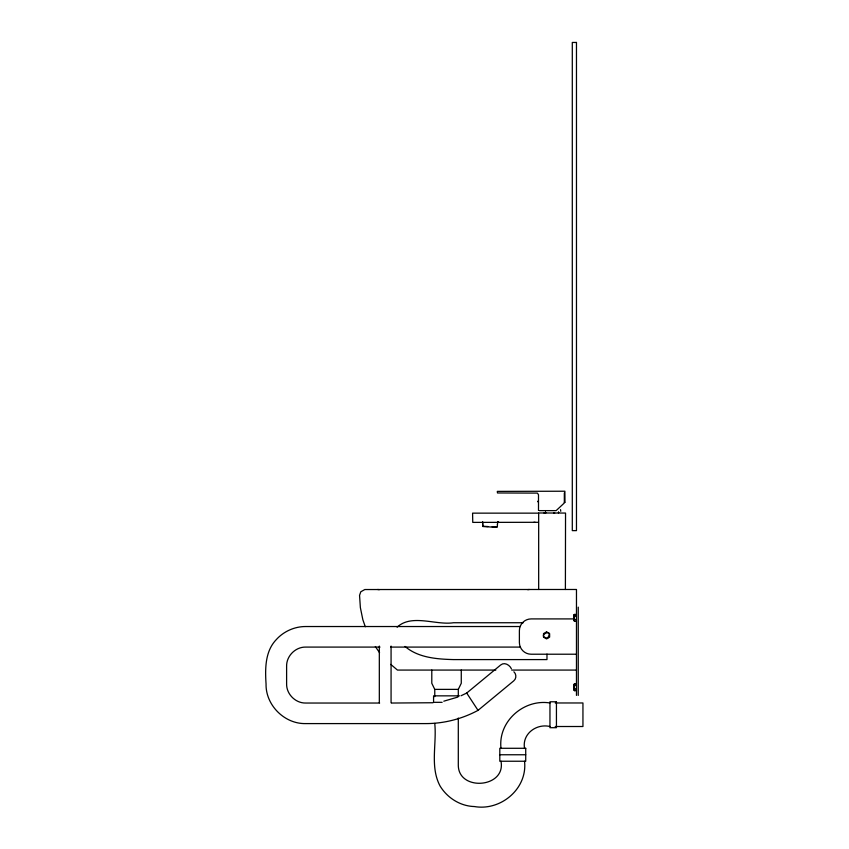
<?xml version="1.0" encoding="UTF-8"?>
<svg xmlns="http://www.w3.org/2000/svg" width="849" height="849" viewBox="0 0 849 849"><rect width="100%" height="100%" fill="white"/><g stroke="black" fill="none" stroke-linecap="round" stroke-linejoin="round"><path stroke-width="1.27" d="M482.635 521.604L482.678 526.518L482.816 523.578M497.472 524.449L497.323 526.921M497.949 521.53L497.376 524.449M538.669 589.482L538.669 512.976L565.54 513.061L565.392 589.482M538.468 522.305L472.755 522.39L472.585 513.146L538.499 513.146M458.301 696.658L458.301 689.377L461.272 683.275L461.272 670.073M574.189 614.814L576.471 614.251M574.189 684.262L576.471 683.7M397.12 627.188C411.691 613.583 435.792 625.458 453.504 622.741L523.281 622.741M461.018 695.756L466.706 693.049L500.655 665C504.37 661.774 509.602 664.905 511.385 668.747M520.246 626.53L305.619 626.53C294.561 626.52 283.619 631.412 276.243 639.658C264.973 651.374 265.068 668.938 266.055 684.018C265.588 705.137 284.5 724.048 305.619 723.592L425.911 723.592C444.027 723.592 462.079 718.954 478.029 710.358L513.751 680.845C516.563 678.648 516.5 674.127 513.9 671.792M547.626 637.97C554.514 627.252 535.645 636.007 547.308 638.077M457.664 697.125L443.783 701.2M553.654 512.987L554.705 512.987M527.728 589.684L529.298 589.482M433.032 702.739L391.463 703.036M564.33 502.385L564.914 502.385M539.38 510.62L556.148 510.62L564.33 502.979L564.33 492.961M543.986 512.987L545.727 512.987M533.798 522.326L535.157 522.326M574.709 614.251A2.94 1.475 0 0 0 574.709 616.013L576.471 616.013M573.882 618.91L531.156 618.91A11.769 11.769 0 0 0 519.386 630.68L519.386 642.449A11.769 11.769 0 0 0 531.156 654.218L576.471 654.218M574.709 616.013A2.94 2.94 0 0 0 574.709 619.547L576.471 619.547M576.471 621.309L574.391 621.044M380.002 647.087L305.895 647.087C295.558 646.758 286.283 656.033 286.612 666.369L286.612 683.753C286.283 694.079 295.558 703.365 305.895 703.036L379.62 703.036M390.593 647.087L520.299 647.087M495.816 670.073L397.449 670.073L390.773 664.385M511.682 670.073L576.471 670.073M574.709 683.7A2.94 1.475 0 0 0 574.709 685.461L576.471 685.461M574.709 685.461A2.94 2.94 0 0 0 574.709 688.995L576.471 688.995M431.791 670.073L431.791 683.275L434.762 689.377L458.301 689.377M576.471 690.757L574.391 690.492M459.489 695.851L433.574 695.851L433.574 702.325L442.138 702.325M549.961 702.972C523.791 698.727 497.907 721.491 500.995 748.287M555.235 702.972L582.945 702.972L582.945 726.511L555.235 726.511M549.961 726.511C536.504 723.284 521.976 733.865 524.533 748.287M499.806 754.761L525.722 754.761M498.745 522.39L498.193 521.806M483.261 526.263L487.963 526.539M492.112 526.783L496.707 527.059M483.24 526.55L496.697 527.356M377.709 589.482L379.28 589.684M574.529 621.171L574.709 621.309A2.94 1.475 0 0 1 574.709 619.547M574.529 690.619L574.709 690.757A2.94 1.475 0 0 1 574.709 688.995M405.026 646.439C418.249 657.784 436.864 659.142 453.504 659.588L546.979 659.588L546.979 654.091M375.343 646.545L379.567 652.69M466.706 693.049L478.029 710.358M365.293 626.732L362.852 619.738L360.379 607.661L359.552 595.372L360.793 591.785L364.815 589.535L576.471 589.482L576.471 695.416M560.51 509.623L560.775 511.278M578.243 607.141L578.243 695.416M573.828 614.994L573.828 620.566M573.828 684.443L573.828 690.014M564.978 502.141L564.893 491.221L497.302 491.38L497.472 492.961L537.406 493.099L538.499 494.734L538.499 510.44M537.746 501.228L537.746 501.791M524.533 761.235C527.696 788.594 500.899 811.177 474.411 806.55C460.349 806.157 447.359 797.975 440.1 786.057C429.806 766.817 436.885 744.074 434.762 723.412M500.995 761.235C506.142 787.968 458.566 791.65 458.301 765.352L458.301 718.042M434.762 689.377L434.762 696.658M391.071 646.068L391.071 702.76M379.323 646.068L379.323 702.76M545.472 512.127L545.599 512.796L545.472 512.127M546.576 631.858L543.509 633.619L543.509 637.153L546.576 638.915L549.632 637.153L549.632 633.619L546.576 631.858M576.471 42.45L572.3 42.45L572.3 530.625L576.471 530.625L576.471 42.45M558.6 512.127L558.462 512.796L558.6 512.127M556.435 701.783L549.961 701.783L549.961 727.699L556.435 727.699L556.435 701.783M525.722 748.287L499.806 748.287L499.806 761.235L525.722 761.235L525.722 748.287"/></g></svg>
